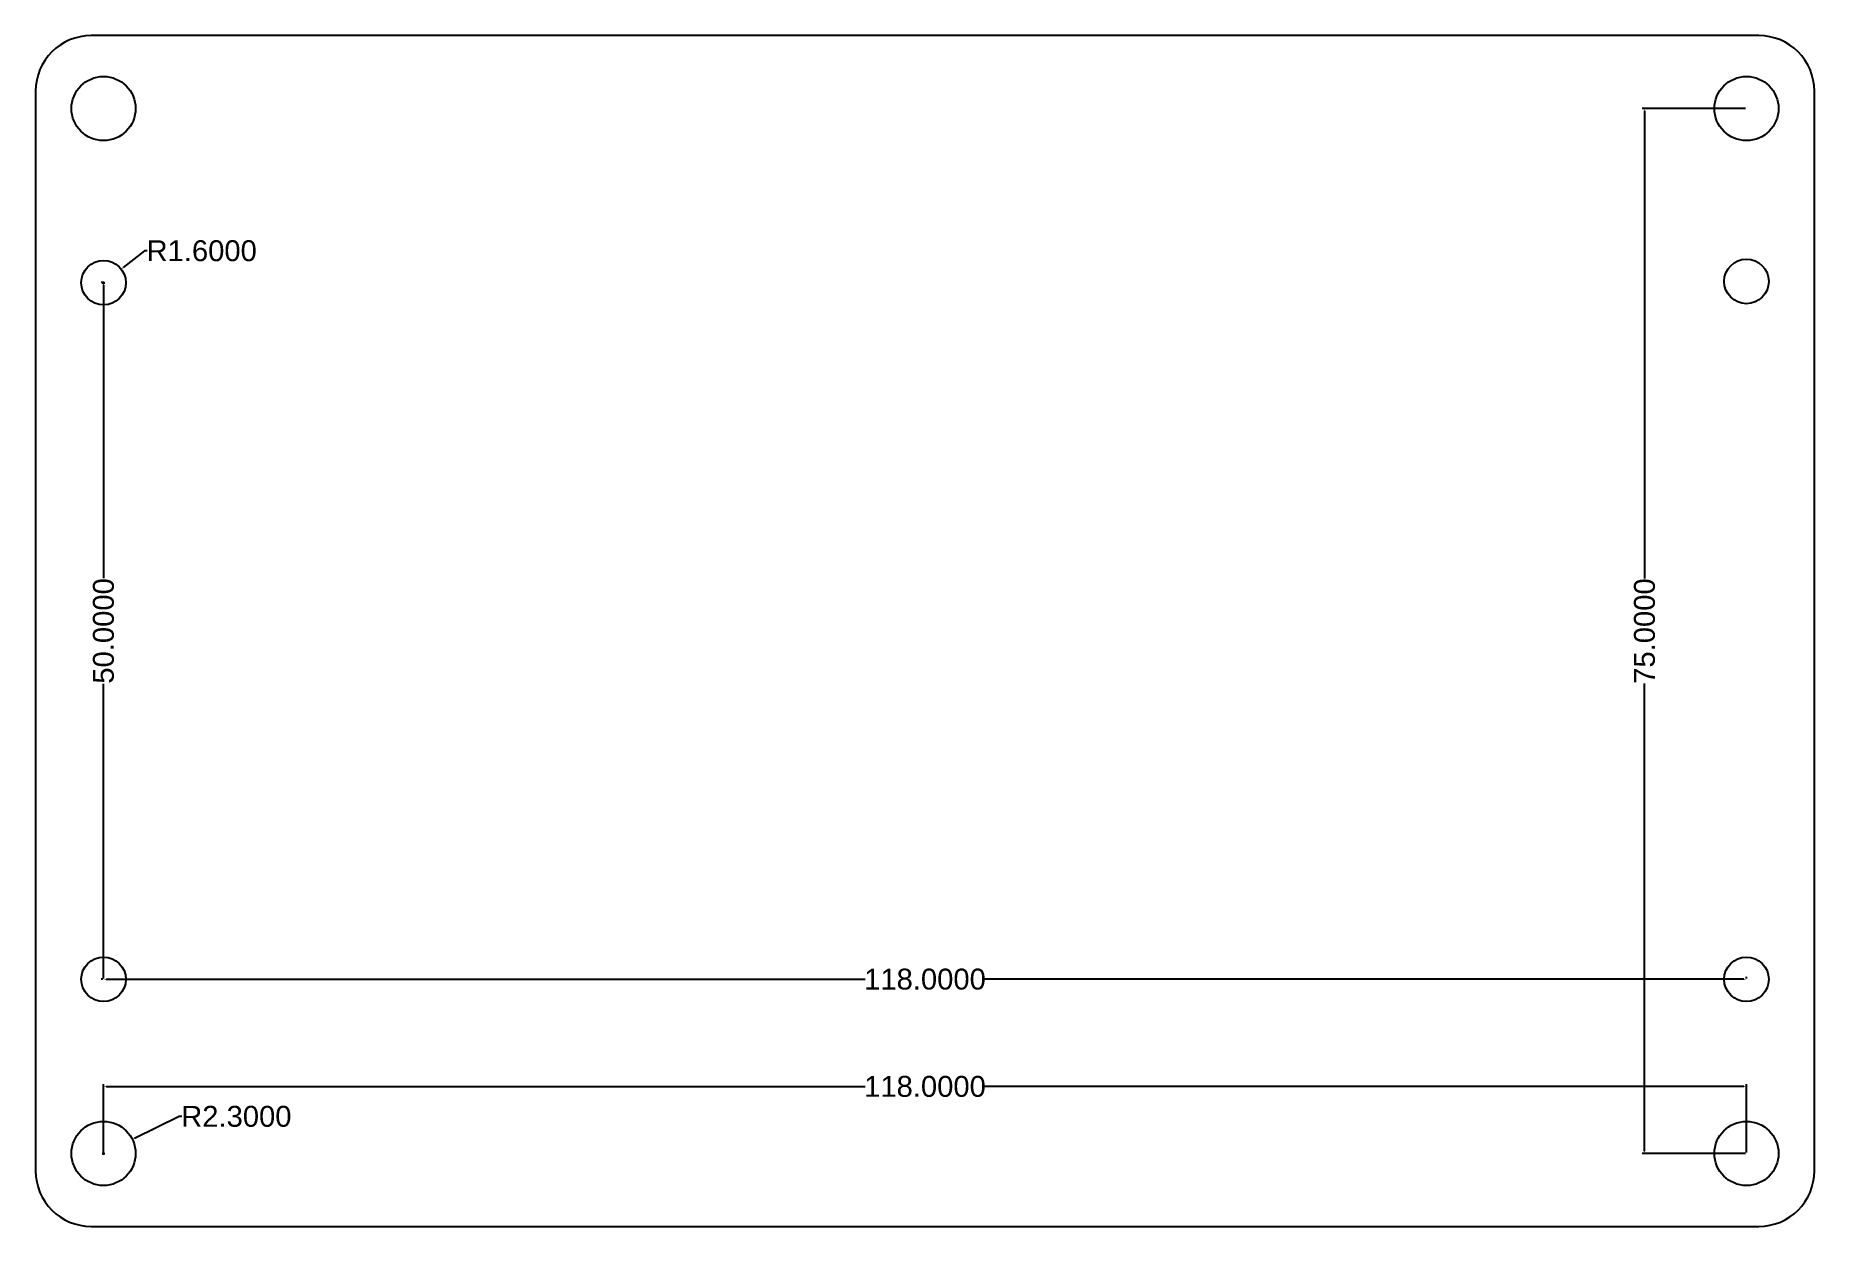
# Model space of a CAD drawing. Header units: inches. Extents: x 22 to 150, y 25 to 110.
import ezdxf

# ---------------------------------------------------------------- set-up
doc = ezdxf.new("R2010")
doc.units = ezdxf.units.IN
doc.header["$MEASUREMENT"] = 0
doc.styles.get("Standard").update_dxf_attribs({"font": 'Arial.ttf'})
doc.dimstyles.get("Standard").update_dxf_attribs({"dimtxt": 1.5, "dimasz": 0.18, "dimexe": 0.18, "dimexo": 0.0625, "dimgap": 0.09, "dimtad": 0, "dimtoh": 1, "dimdec": 4, "dimzin": 0, "dimdsep": 46, "dimtxsty": 'Standard', "dimcen": 0.09, "dimadec": 0, "dimazin": 0, "dimtfac": 1, "dimtdec": 4, "dimtofl": 0, "dimtmove": 0, "dimatfit": 3, "dimfxl": 1, "dimtolj": 1, "dimtzin": 0, "dimarcsym": 0})

# ---------------------------------------------------------------- blocks, each defined once
blk = doc.blocks.new('*D1')
at = {"color": 0, "lineweight": -2, "transparency": 16777216}
for p, q in [((30.33, 95.02), (28.79, 93.82)), ((30.51, 95.02), (30.33, 95.02)), ((27.29, 92.73), (27.47, 92.73)), ((27.38, 92.64), (27.38, 92.83))]:
    blk.add_line(p, q, dxfattribs=at)
at = {"color": 0, "transparency": 16777216}
blk.add_solid([(28.77, 93.85), (28.81, 93.8), (28.65, 93.71)], dxfattribs=at)
at = {"layer": 'Defpoints', "color": 0, "transparency": 16777216}
for p in [(28.65, 93.71), (27.38, 92.73)]:
    blk.add_point(p, dxfattribs=at)
at = {"color": 0, "transparency": 16777216, "insert": (34.43, 95.02), "char_height": 1.5, "attachment_point": 5}
blk.add_mtext('\\A1;R1.6000', dxfattribs=at)
blk = doc.blocks.new('*D3')
at = {"color": 0, "lineweight": -2, "transparency": 16777216}
for p, q in [((27.38, 42.8), (27.38, 42.92)), ((27.56, 42.74), (82.08, 42.74)), ((145.2, 42.74), (90.68, 42.74)), ((145.38, 42.8), (145.38, 42.92))]:
    blk.add_line(p, q, dxfattribs=at)
at = {"color": 0, "transparency": 16777216}
for points in [[(27.56, 42.77), (27.56, 42.71), (27.38, 42.74)], [(145.2, 42.77), (145.2, 42.71), (145.38, 42.74)]]:
    blk.add_solid(points, dxfattribs=at)
at = {"layer": 'Defpoints', "color": 0, "transparency": 16777216}
for p in [(27.38, 42.74), (145.38, 42.74), (145.38, 42.74)]:
    blk.add_point(p, dxfattribs=at)
at = {"color": 0, "transparency": 16777216, "insert": (86.38, 42.74), "char_height": 1.5, "attachment_point": 5}
blk.add_mtext('\\A1;118.0000', dxfattribs=at)
blk = doc.blocks.new('*D4')
at = {"color": 0, "lineweight": -2, "transparency": 16777216}
for p, q in [((27.32, 92.74), (27.2, 92.74)), ((27.38, 92.56), (27.38, 71.52)), ((27.38, 42.92), (27.38, 63.95)), ((27.32, 42.74), (27.2, 42.74))]:
    blk.add_line(p, q, dxfattribs=at)
at = {"color": 0, "transparency": 16777216}
for points in [[(27.35, 92.56), (27.41, 92.56), (27.38, 92.74)], [(27.35, 42.92), (27.41, 42.92), (27.38, 42.74)]]:
    blk.add_solid(points, dxfattribs=at)
at = {"layer": 'Defpoints', "color": 0, "transparency": 16777216}
for p in [(27.38, 92.74), (27.38, 42.74), (27.38, 42.74)]:
    blk.add_point(p, dxfattribs=at)
at = {"color": 0, "transparency": 16777216, "insert": (27.38, 67.74), "char_height": 1.5, "attachment_point": 5, "rotation": 90}
blk.add_mtext('\\A1;50.0000', dxfattribs=at)
blk = doc.blocks.new('*D8')
at = {"color": 0, "lineweight": -2, "transparency": 16777216}
for p, q in [((27.38, 30.3), (27.38, 35.22)), ((27.56, 35.04), (82.08, 35.04)), ((145.2, 35.04), (90.68, 35.04)), ((145.38, 30.3), (145.38, 35.22))]:
    blk.add_line(p, q, dxfattribs=at)
at = {"color": 0, "transparency": 16777216}
for points in [[(27.56, 35.07), (27.56, 35.01), (27.38, 35.04)], [(145.2, 35.07), (145.2, 35.01), (145.38, 35.04)]]:
    blk.add_solid(points, dxfattribs=at)
at = {"layer": 'Defpoints', "color": 0, "transparency": 16777216}
for p in [(145.38, 35.04), (27.38, 30.23), (145.38, 30.23)]:
    blk.add_point(p, dxfattribs=at)
at = {"color": 0, "transparency": 16777216, "insert": (86.38, 35.04), "char_height": 1.5, "attachment_point": 5}
blk.add_mtext('\\A1;118.0000', dxfattribs=at)
blk = doc.blocks.new('*D9')
at = {"color": 0, "lineweight": -2, "transparency": 16777216}
for p, q in [((145.32, 105.23), (137.88, 105.23)), ((138.06, 105.06), (138.06, 71.51)), ((138.06, 30.41), (138.06, 63.96)), ((145.32, 30.23), (137.88, 30.23))]:
    blk.add_line(p, q, dxfattribs=at)
at = {"color": 0, "transparency": 16777216}
for points in [[(138.03, 105.06), (138.09, 105.06), (138.06, 105.23)], [(138.03, 30.41), (138.09, 30.41), (138.06, 30.23)]]:
    blk.add_solid(points, dxfattribs=at)
at = {"layer": 'Defpoints', "color": 0, "transparency": 16777216}
for p in [(145.38, 105.23), (138.06, 30.23), (145.38, 30.23)]:
    blk.add_point(p, dxfattribs=at)
at = {"color": 0, "transparency": 16777216, "insert": (138.06, 67.73), "char_height": 1.5, "attachment_point": 5, "rotation": 90}
blk.add_mtext('\\A1;75.0000', dxfattribs=at)
blk = doc.blocks.new('*D10')
at = {"color": 0, "lineweight": -2, "transparency": 16777216}
for p, q in [((32.82, 32.89), (29.61, 31.32)), ((33, 32.89), (32.82, 32.89)), ((27.29, 30.23), (27.47, 30.23)), ((27.38, 30.14), (27.38, 30.32))]:
    blk.add_line(p, q, dxfattribs=at)
at = {"color": 0, "transparency": 16777216}
blk.add_solid([(29.6, 31.35), (29.62, 31.3), (29.45, 31.24)], dxfattribs=at)
at = {"layer": 'Defpoints', "color": 0, "transparency": 16777216}
for p in [(29.45, 31.24), (27.38, 30.23)]:
    blk.add_point(p, dxfattribs=at)
at = {"color": 0, "transparency": 16777216, "insert": (36.92, 32.89), "char_height": 1.5, "attachment_point": 5}
blk.add_mtext('\\A1;R2.3000', dxfattribs=at)

msp = doc.modelspace()

# ---------------------------------------------------------------- linework, layer by layer
for p, q in [((146.26, 110.47), (26.5, 110.47)), ((22.5, 106.47), (22.5, 29)), ((150.26, 29), (150.26, 106.47)), ((26.5, 25), (146.26, 25))]:
    msp.add_line(p, q)
for centre, radius in [((27.38, 105.235), 2.3), ((145.38, 105.235), 2.3), ((27.38, 92.735), 1.6), ((145.38, 92.825), 1.6), ((27.38, 42.735), 1.6), ((145.38, 42.735), 1.6), ((27.38, 30.235), 2.3), ((145.38, 30.235), 2.3)]:
    msp.add_circle(centre, radius)
for centre, start, end in [((26.5, 106.47), 90, 180), ((146.26, 106.47), 0, 90), ((26.5, 29), 180, 270), ((146.26, 29), 270, 0)]:
    msp.add_arc(centre, 4, start, end)

# ---------------------------------------------------------------- dimensions: what is measured, and where the dimension line sits
dim = msp.add_linear_dim(base=(138.05661, 30.235), p1=(145.38, 105.235), p2=(145.38, 30.235), angle=90, dimstyle='Standard')
dim.commit()
dim.dimension.update_dxf_attribs({"geometry": '*D9', "text_midpoint": (138.05661, 67.735), "dimtype": 160})
for center, mpoint, picture, middle in [((27.38, 92.735), (28.64607, 93.7133), '*D1', (34.43314, 95.01783)), ((27.38, 30.235), (29.44672, 31.2443), '*D10', (36.91607, 32.89034))]:
    dim = msp.add_radius_dim(center=center, mpoint=mpoint, dimstyle='Standard')
    dim.commit()
    dim.dimension.update_dxf_attribs({"geometry": picture, "text_midpoint": middle, "dimtype": 164})
dim = msp.add_linear_dim(base=(27.38, 42.735), p1=(27.38, 92.735), p2=(27.38, 42.735), angle=90, dimstyle='Standard')
dim.commit()
dim.dimension.update_dxf_attribs({"geometry": '*D4', "text_midpoint": (27.38, 67.735)})
for base, p1, p2, picture, middle in [((145.38, 42.735), (27.38, 42.735), (145.38, 42.735), '*D3', (86.38, 42.735)), ((145.38, 35.03751), (27.38, 30.235), (145.38, 30.235), '*D8', (86.38, 35.03751))]:
    dim = msp.add_linear_dim(base=base, p1=p1, p2=p2, dimstyle='Standard')
    dim.commit()
    dim.dimension.update_dxf_attribs({"geometry": picture, "text_midpoint": middle})

doc.saveas('drawing.dxf')
